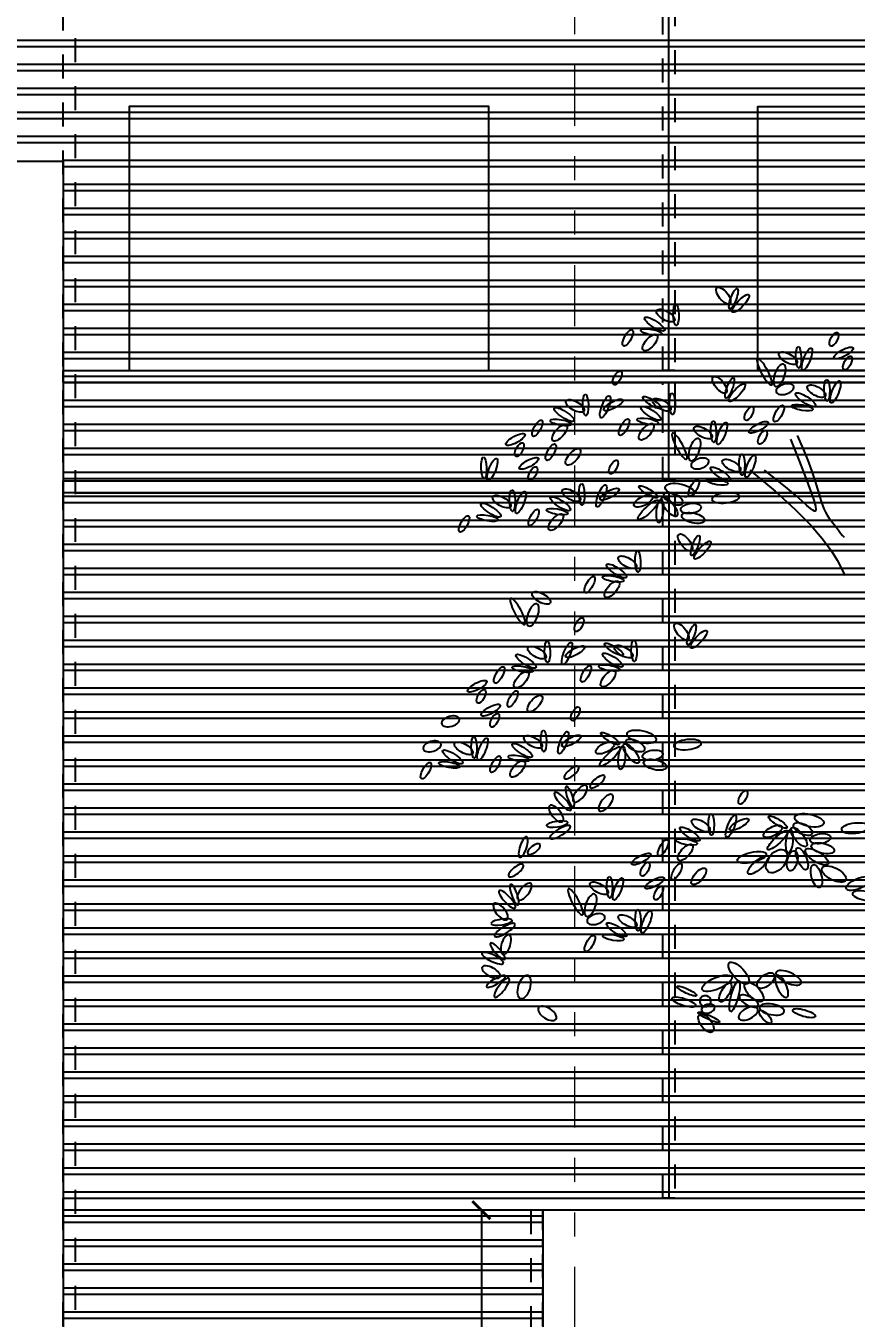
# Model space of a CAD drawing. Header units: millimetres. Extents: x 2056 to 4470, y 1400 to 3101.
# Drawn here: x 2087.14 to 2090.6, y 1443.38 to 1448.76 of the extents above; entities that cross this region are included whole.
import ezdxf

# ---------------------------------------------------------------- set-up
doc = ezdxf.new("R2010")
doc.units = ezdxf.units.MM
doc.linetypes.add('DIVIDE', pattern=[31.75, 12.7, -6.35, 0, -6.35, 0, -6.35])
doc.linetypes.add('DOT', pattern=[0.25, 0, -0.25])
for name, color, linetype in [('A-251', 251, 'Continuous'), ('A-252', 252, 'Continuous'), ('A-253', 253, 'Continuous'), ('A-ANNO-GLAZ', 124, 'Continuous'), ('A-GLAZ', 5, 'Continuous'), ('A-GRID-COLS', 75, 'DIVIDE'), ('A-LDSP-TREE', 74, 'Continuous'), ('A-PLAN-1', 5, 'Continuous'), ('A-PLAN-2', 4, 'Continuous')]:
    doc.layers.add(name, color=color, linetype=linetype)
doc.styles.add('COTAS', font='romans.shx', dxfattribs={"width": 0.7})
doc.dimstyles.new('DIM75', dxfattribs={"dimtxt": 0.15, "dimasz": 0.075, "dimexe": 0, "dimexo": 0, "dimgap": 0.075, "dimtad": 1, "dimzin": 1, "dimdsep": 46, "dimtxsty": 'COTAS', "dimblk": 'ARCHTICK', "dimcen": 0, "dimse1": 1, "dimse2": 1, "dimclrd": 8, "dimclre": 8, "dimclrt": 54, "dimaunit": 1, "dimazin": 0, "dimtfac": 1, "dimtix": 1, "dimtmove": 1, "dimatfit": 3, "dimldrblk": 'DOT', "dimfxl": 1, "dimtvp": 1.75, "dimtolj": 1, "dimtzin": 4, "dimarcsym": 0})

# ---------------------------------------------------------------- blocks, each defined once
blk = doc.blocks.new('E4', base_point=(655.182746, 222.149869))
blk.add_circle((656.700527, 222.149869), 1.51778)
blk = doc.blocks.new('TROPI')
for points in [[(-3.0966, 9.5913), (-3.045, 9.4612), (-3.0057, 9.3595), (-2.9773, 9.2831), (-2.9586, 9.2285), (-2.9482, 9.1924), (-2.9448, 9.1715), (-2.947, 9.1625), (-2.9534, 9.1621), (-2.9634, 9.1675), (-2.9779, 9.1789), (-2.9986, 9.1967), (-3.0272, 9.2218), (-3.0651, 9.2547), (-3.1142, 9.2961), (-3.1759, 9.3467), (-3.252, 9.407)], [(-3.0572, 9.6125), (-3.0199, 9.5275), (-2.9902, 9.4543), (-2.967, 9.3917), (-2.9491, 9.3387), (-2.9353, 9.294), (-2.9244, 9.2564), (-2.9153, 9.2249), (-2.9067, 9.1983), (-2.8978, 9.1755), (-2.8883, 9.1558), (-2.8783, 9.1384), (-2.8678, 9.1228), (-2.857, 9.1083), (-2.8458, 9.0942), (-2.8344, 9.0798), (-2.8227, 9.0646), (-2.8109, 9.0482), (-2.7991, 9.0321), (-2.7877, 9.0182), (-2.7768, 9.0083)], [(-3.3393, 9.407), (-3.1887, 9.2813), (-3.0691, 9.1721), (-2.9763, 9.078), (-2.9064, 8.9975), (-2.8553, 8.9288), (-2.8189, 8.8705), (-2.7931, 8.8209), (-2.7739, 8.7786)]]:
    blk.add_lwpolyline(points)
at = {"zscale": 0.01988043750000001}
for p, xscale, yscale, rotation in [((-3.4579, 10.3979), 0.04023218053181252, 0.01740261929175001, 128.8906472191145), ((-3.4583, 10.367), 0.04224378260025002, 0.01087664699756251, 69.8299142191145), ((-3.7764, 10.268), 0.04224378260025002, 0.01087664699756251, 91.61601113788166), ((-3.4411, 10.3479), 0.04626700661756251, 0.01305196446881251, 46.96895821911455), ((-3.8467, 10.2377), 0.04626700661756251, 0.01305196446881251, 147.2117459187653), ((-3.7875, 10.2968), 0.04023218053181252, 0.01740261929175001, 150.6767441378817), ((-4.0385, 10.2419), 0.03620895651450001, 0.0130519644688125, 240.976609999998), ((-3.8624, 10.2174), 0.04224378260025002, 0.0108766469975625, 170.0727019187653), ((-2.8159, 10.2265), 0.03017413042875001, 0.01305196446881251, 242.1470529999981), ((-3.8928, 10.2123), 0.04023218053181252, 0.01740261929175001, 229.1334349187653), ((-3.058, 10.0425), 0.04023218053181252, 0.01740261929175001, 150.6767441378817), ((-3.0469, 10.0137), 0.04224378260025002, 0.01087664699756251, 91.61601113788166), ((-3.0238, 10.0023), 0.04626700661756251, 0.0130519644688125, 68.75505513788173), ((-2.7242, 10.1344), 0.04224378260025002, 0.01305196446881251, 208.399807999998), ((-2.7357, 10.0841), 0.03017413042875001, 0.01305196446881251, 242.1470529999981), ((-4.1068, 9.9962), 0.03017413042875001, 0.01305196446881251, 242.1470529999981), ((-3.2092, 9.9137), -0.05833665878906251, 0.0130519644688125, 298.3434654556696), ((-3.1856, 9.9053), -0.04626700661756253, 0.01957795664343752, 250.0359484556697), ((-3.4804, 9.8666), 0.04023218053181252, 0.01740261929175001, 128.8906472191145), ((-3.4807, 9.8358), 0.04224378260025002, 0.01087664699756251, 69.8299142191145), ((-3.4635, 9.8167), 0.04626700661756251, 0.01305196446881251, 46.96895821911455), ((-3.1821, 9.8723), -0.03620895651450001, 0.01957795664343751, 197.0074304556697), ((-2.8888, 9.8467), 0.04023218053181252, 0.01740261929175001, 150.6767441378817), ((-2.8776, 9.8179), 0.04224378260025002, 0.01087664699756251, 91.61601113788166), ((-2.8546, 9.8065), 0.04626700661756251, 0.0130519644688125, 68.75505513788173), ((-4.3152, 9.73), 0.04224378260025002, 0.01087664699756251, 91.61601113788166), ((-4.2256, 9.7187), 0.04626700661756251, 0.0130519644688125, 68.75505513788173), ((-3.8667, 9.7749), 0.04224378260025002, 0.01087664699756251, 148.2866049999981), ((-3.7989, 9.7368), 0.04224378260025002, 0.01087664699756251, 91.61601113788166), ((-2.9479, 9.7876), 0.04626700661756251, 0.01305196446881251, 147.2117459187653), ((-4.3855, 9.6997), 0.04626700661756251, 0.01305196446881251, 147.2117459187653), ((-4.3263, 9.7588), 0.04023218053181252, 0.01740261929175001, 150.6767441378817), ((-4.0952, 9.8249), 0.04224378260025002, 0.01305196446881251, 208.399807999998), ((-3.8691, 9.7065), 0.04626700661756251, 0.01305196446881251, 147.2117459187653), ((-3.81, 9.7656), 0.04023218053181252, 0.01740261929175001, 150.6767441378817), ((-3.3221, 9.7842), 0.03017413042875001, 0.01305196446881251, 242.1470529999981), ((-3.1397, 9.7917), 0.03620895651450001, 0.0130519644688125, 240.976609999998), ((-2.9636, 9.7672), 0.04224378260025002, 0.0108766469975625, 170.0727019187653), ((-4.5773, 9.7039), 0.03620895651450001, 0.0130519644688125, 240.976609999998), ((-4.4012, 9.6794), 0.04224378260025002, 0.0108766469975625, 170.0727019187653), ((-4.0609, 9.7107), 0.03620895651450001, 0.0130519644688125, 240.976609999998), ((-3.9152, 9.681), 0.04023218053181252, 0.01740261929175001, 229.1334349187653), ((-3.8848, 9.6862), 0.04224378260025002, 0.0108766469975625, 170.0727019187653), ((-3.5531, 9.5713), 0.04224378260025002, 0.01087664699756251, 91.61601113788166), ((-3.5301, 9.56), 0.04626700661756251, 0.0130519644688125, 68.75505513788173), ((-3.2304, 9.6921), 0.04224378260025002, 0.01305196446881251, 208.399807999998), ((-4.6784, 9.6193), 0.04224378260025002, 0.01305196446881251, 208.399807999998), ((-4.4316, 9.6742), 0.04023218053181252, 0.01740261929175001, 229.1334349187653), ((-3.7154, 9.4714), -0.05833665878906251, 0.0130519644688125, 298.3434654556696), ((-3.5642, 9.6001), 0.04023218053181252, 0.01740261929175001, 150.6767441378817), ((-3.242, 9.6418), 0.03017413042875001, 0.01305196446881251, 242.1470529999981), ((-4.6899, 9.569), 0.03017413042875001, 0.01305196446881251, 242.1470529999981), ((-4.4971, 9.5615), 0.03620895651450001, 0.0130519644688125, 240.976609999998), ((-4.3514, 9.5318), 0.04023218053181252, 0.01740261929175001, 229.1334349187653), ((-3.6919, 9.463), -0.04626700661756253, 0.01957795664343752, 250.0359484556697), ((-4.9209, 9.3562), 0.04224378260025002, 0.01087664699756251, 91.61601113788166), ((-4.8978, 9.3449), 0.04626700661756251, 0.01305196446881251, 68.7550551378818), ((-4.5982, 9.4769), 0.04224378260025002, 0.01305196446881251, 208.399807999998), ((-4.1292, 9.465), 0.03017413042875001, 0.01305196446881251, 242.1470529999981), ((-3.6884, 9.43), -0.03620895651450001, 0.01957795664343751, 197.0074304556697), ((-3.395, 9.4043), 0.04023218053181252, 0.01740261929175001, 150.6767441378817), ((-3.3839, 9.3755), 0.04224378260025002, 0.01087664699756251, 91.61601113788166), ((-3.3608, 9.3642), 0.04626700661756251, 0.0130519644688125, 68.75505513788173), ((-4.6098, 9.4266), 0.03017413042875001, 0.01305196446881251, 242.1470529999981), ((-3.4541, 9.3452), 0.04626700661756251, 0.01305196446881251, 147.2117459187653), ((-4.3377, 9.1988), 0.04224378260025002, 0.01087664699756251, 91.61601113788166), ((-4.248, 9.1874), 0.04626700661756251, 0.0130519644688125, 68.75505513788173), ((-4.1176, 9.2936), 0.04224378260025002, 0.01305196446881251, 208.399807999998), ((-3.8891, 9.2437), 0.04224378260025002, 0.01087664699756251, 148.2866049999981), ((-3.8428, 9.3067), 0.05833665878906252, 0.02392861146637501, 347.7961789999981), ((-3.6459, 9.3494), 0.03620895651450001, 0.0130519644688125, 240.976609999998), ((-3.4698, 9.3249), 0.04224378260025002, 0.0108766469975625, 170.0727019187653), ((-4.7628, 9.1892), 0.04023218053181252, 0.01740261929175001, 150.6767441378817), ((-4.7517, 9.1604), 0.04224378260025002, 0.01087664699756251, 91.61601113788166), ((-4.7286, 9.1491), 0.04626700661756251, 0.0130519644688125, 68.75505513788173), ((-4.4079, 9.1685), 0.04626700661756251, 0.01305196446881251, 147.2117459187653), ((-4.3488, 9.2275), 0.04023218053181252, 0.01740261929175001, 150.6767441378817), ((-3.9193, 9.2502), 0.04023218053181251, 0.01740261929175, 207.3473379999981), ((-3.8831, 9.2263), 0.05431345465218752, 0.0130519644688125, 222.827540999998), ((-3.867, 9.2328), 0.04626700661756251, 0.01305196446881251, 264.1335219999981), ((-3.8609, 9.2437), 0.04626700661756251, 0.01740261929175, 308.1683149999981), ((-3.8489, 9.2632), 0.04023218053181252, 0.01957795664343752, 333.4761320000096), ((-3.401, 9.2503), -0.05431345465218752, 0.01957795664343751, 6.309894999998103), ((-4.8219, 9.1301), 0.04626700661756251, 0.01305196446881251, 147.2117459187653), ((-4.5997, 9.1726), 0.03620895651450001, 0.0130519644688125, 240.976609999998), ((-4.454, 9.143), 0.04023218053181252, 0.01740261929175001, 229.1334349187653), ((-4.4236, 9.1481), 0.04224378260025002, 0.0108766469975625, 170.0727019187653), ((-3.7503, 9.1697), 0.04023218053181251, 0.01957795664343751, 8.204645999998085), ((-3.7443, 9.1371), 0.0462670066175625, 0.01957795664343751, 347.246730999998), ((-5.0137, 9.1343), 0.03620895651450001, 0.0130519644688125, 240.976609999998), ((-4.8376, 9.1098), 0.04224378260025002, 0.0108766469975625, 170.0727019187653), ((-3.6853, 8.9287), 0.04023218053181252, 0.01740261929175001, 128.8906472191145), ((-3.6857, 8.8979), 0.04224378260025002, 0.01087664699756251, 69.8299142191145), ((-4.0038, 8.7989), 0.04224378260025002, 0.01087664699756251, 91.61601113788166), ((-3.6684, 8.8788), 0.04626700661756251, 0.01305196446881251, 46.96895821911455), ((-4.074, 8.7686), 0.04626700661756251, 0.01305196446881251, 147.2117459187653), ((-4.0149, 8.8277), 0.04023218053181252, 0.01740261929175001, 150.6767441378817), ((-4.2658, 8.7728), 0.03620895651450001, 0.0130519644688125, 240.976609999998), ((-4.0897, 8.7483), 0.04224378260025002, 0.0108766469975625, 170.0727019187653), ((-4.5276, 8.6157), 0.04023218053181252, 0.01740261929175001, 150.6767441378817), ((-4.1202, 8.7431), 0.04023218053181252, 0.01740261929175001, 229.1334349187653), ((-4.6787, 8.4869), -0.0583366587890625, 0.0130519644688125, 298.3434654556697), ((-4.6552, 8.4785), -0.04626700661756251, 0.01957795664343751, 250.0359484556697), ((-4.3341, 8.5271), 0.03017413042875001, 0.01305196446881251, 242.1470529999981), ((-3.7077, 8.3975), 0.04023218053181252, 0.01740261929175001, 128.8906472191145), ((-3.7081, 8.3666), 0.04224378260025002, 0.01087664699756251, 69.8299142191145), ((-4.5426, 8.2609), 0.04224378260025002, 0.01087664699756251, 91.61601113788166), ((-4.453, 8.2495), 0.04626700661756251, 0.0130519644688125, 68.75505513788173), ((-4.094, 8.3058), 0.04224378260025002, 0.01087664699756251, 148.2866049999981), ((-4.0262, 8.2676), 0.04224378260025002, 0.01087664699756251, 91.61601113788166), ((-3.6909, 8.3476), 0.04626700661756251, 0.01305196446881251, 46.96895821911455), ((-4.6128, 8.2306), 0.04626700661756251, 0.01305196446881251, 147.2117459187653), ((-4.5537, 8.2897), 0.04023218053181252, 0.01740261929175001, 150.6767441378817), ((-4.3226, 8.3558), 0.04224378260025002, 0.01305196446881251, 208.399807999998), ((-4.0965, 8.2374), 0.04626700661756251, 0.01305196446881251, 147.2117459187653), ((-4.0373, 8.2964), 0.04023218053181252, 0.01740261929175001, 150.6767441378817), ((-4.8046, 8.2347), 0.03620895651450001, 0.0130519644688125, 240.976609999998), ((-4.6285, 8.2102), 0.04224378260025002, 0.0108766469975625, 170.0727019187653), ((-4.2883, 8.2415), 0.03620895651450001, 0.0130519644688125, 240.976609999998), ((-4.1122, 8.217), 0.04224378260025002, 0.0108766469975625, 170.0727019187653), ((-4.9057, 8.1502), 0.04224378260025002, 0.01305196446881251, 208.399807999998), ((-4.659, 8.2051), 0.04023218053181252, 0.01740261929175001, 229.1334349187653), ((-4.1426, 8.2119), 0.04023218053181252, 0.01740261929175001, 229.1334349187653), ((-4.9173, 8.0999), 0.03017413042875001, 0.01305196446881251, 242.1470529999981), ((-4.7245, 8.0923), 0.03620895651450001, 0.0130519644688125, 240.976609999998), ((-4.5788, 8.0627), 0.04023218053181252, 0.01740261929175001, 229.1334349187653), ((-4.8256, 8.0078), 0.04224378260025002, 0.01305196446881251, 208.399807999998), ((-4.3566, 7.9958), 0.03017413042875001, 0.01305196446881251, 242.1470529999981), ((-5.1733, 7.8946), -0.0362089565145, 0.01957795664343751, 197.0074304556697), ((-4.8371, 7.9575), 0.03017413042875001, 0.01305196446881251, 242.1470529999981), ((-4.565, 7.7296), 0.04224378260025002, 0.01087664699756251, 91.61601113788166), ((-4.4754, 7.7183), 0.04626700661756251, 0.0130519644688125, 68.75505513788173), ((-4.1165, 7.7745), 0.04224378260025002, 0.01087664699756251, 148.2866049999981), ((-4.0702, 7.8376), 0.05833665878906252, 0.02392861146637501, 347.7961789999981), ((-5.2835, 7.7457), -0.03620895651450001, 0.01957795664343751, 197.0074304556697), ((-4.9902, 7.72), 0.04023218053181252, 0.01740261929175001, 150.6767441378817), ((-4.979, 7.6912), 0.04224378260025002, 0.01087664699756251, 91.61601113788166), ((-4.956, 7.6799), 0.04626700661756251, 0.0130519644688125, 68.75505513788173), ((-4.6353, 7.6993), 0.04626700661756251, 0.01305196446881251, 147.2117459187653), ((-4.5761, 7.7584), 0.04023218053181252, 0.01740261929175001, 150.6767441378817), ((-4.345, 7.8245), 0.04224378260025002, 0.01305196446881251, 208.399807999998), ((-4.1466, 7.7811), 0.04023218053181251, 0.01740261929175, 207.3473379999981), ((-4.1104, 7.7571), 0.05431345465218752, 0.0130519644688125, 222.827540999998), ((-4.0883, 7.7745), 0.04626700661756251, 0.01740261929175, 308.1683149999981), ((-4.0762, 7.7941), 0.04023218053181252, 0.01957795664343752, 333.4761320000096), ((-3.6283, 7.7812), -0.05431345465218752, 0.01957795664343751, 6.309894999998103), ((-5.0493, 7.661), 0.04626700661756251, 0.01305196446881251, 147.2117459187653), ((-4.8271, 7.7035), 0.03620895651450001, 0.0130519644688125, 240.976609999998), ((-4.651, 7.679), 0.04224378260025002, 0.0108766469975625, 170.0727019187653), ((-4.0943, 7.7637), 0.04626700661756251, 0.01305196446881251, 264.1335219999981), ((-3.9777, 7.7006), 0.04023218053181251, 0.01957795664343751, 8.204645999998085), ((-3.9716, 7.6679), 0.0462670066175625, 0.01957795664343751, 347.246730999998), ((-5.2411, 7.6651), 0.03620895651450001, 0.0130519644688125, 240.976609999998), ((-5.065, 7.6406), 0.04224378260025002, 0.0108766469975625, 170.0727019187653), ((-4.6814, 7.6739), 0.04023218053181252, 0.01740261929175001, 229.1334349187653), ((-4.4432, 7.5709), -0.03620895651450001, 0.0130519644688125, 219.0757844320036), ((-4.3886, 7.4326), -0.04023218053181252, 0.01740261929175, 230.9189595132363), ((-4.289, 7.5168), -0.03620895651450001, 0.0130519644688125, 219.0757844320036), ((-4.4056, 7.3828), -0.04626700661756251, 0.01305196446881251, 312.8406485132361), ((-4.3884, 7.4018), -0.04224378260025002, 0.01087664699756251, 289.9796925132363), ((-4.2344, 7.3786), -0.04023218053181252, 0.01740261929175, 230.9189595132363), ((-3.358, 7.4984), 0.03017413042875001, 0.01305196446881251, 242.1470529999981), ((-4.4535, 7.3142), -0.04023218053181251, 0.01740261929175, 309.3756502941198), ((-4.4232, 7.3083), -0.04224378260025001, 0.01087664699756251, 8.436383294119757), ((-3.5776, 7.2609), 0.04023218053181252, 0.01740261929175001, 150.6767441378817), ((-3.5664, 7.2321), 0.04224378260025002, 0.01087664699756251, 91.61601113788166), ((-3.4768, 7.2208), 0.04626700661756251, 0.0130519644688125, 68.75505513788173), ((-3.3464, 7.327), 0.04224378260025002, 0.01305196446881251, 208.399807999998), ((-3.1179, 7.277), 0.04224378260025002, 0.01087664699756251, 148.2866049999981), ((-3.0776, 7.2966), 0.04023218053181252, 0.01957795664343752, 333.4761320000096), ((-3.0716, 7.3401), 0.05833665878906252, 0.02392861146637501, 347.7961789999981), ((-2.6297, 7.2837), -0.05431345465218752, 0.01957795664343751, 6.309894999998103), ((-4.408, 7.2876), -0.04626700661756251, 0.0130519644688125, 31.29733929411971), ((-3.6367, 7.2018), 0.04626700661756251, 0.01305196446881251, 147.2117459187653), ((-3.1481, 7.2836), 0.04023218053181251, 0.01740261929175, 207.3473379999981), ((-3.1118, 7.2596), 0.05431345465218752, 0.0130519644688125, 222.827540999998), ((-3.0958, 7.2662), 0.04626700661756251, 0.01305196446881251, 264.1335219999981), ((-3.0897, 7.277), 0.04626700661756251, 0.01740261929175, 308.1683149999981), ((-2.9791, 7.2031), 0.04023218053181251, 0.01957795664343751, 8.204645999998085), ((-4.7081, 7.1019), -0.04224378260025002, 0.01305196446881251, 251.6525864320035), ((-4.6606, 7.1221), -0.03017413042875001, 0.01305196446881251, 217.9053414320034), ((-3.8285, 7.206), 0.03620895651450001, 0.0130519644688125, 240.976609999998), ((-3.6828, 7.1764), 0.04023218053181252, 0.01740261929175001, 229.1334349187653), ((-3.6524, 7.1815), 0.04224378260025002, 0.0108766469975625, 170.0727019187653), ((-3.13, 7.14), 0.0523018327033125, 0.03262992111225001, 231.1965409999981), ((-3.0555, 7.1574), 0.04626700661756251, 0.01740261929175, 292.593763999998), ((-3.0072, 7.1465), 0.05230183270331251, 0.01957795664343751, 327.875192999998), ((-2.973, 7.1704), 0.0462670066175625, 0.01957795664343751, 347.246730999998), ((-3.9296, 7.1214), 0.04224378260025002, 0.01305196446881251, 208.399807999998), ((-3.9411, 7.0711), 0.03017413042875001, 0.01305196446881251, 242.1470529999981), ((-3.2406, 7.1204), 0.05833665878906251, 0.01957795664343751, 192.6113949999981), ((-3.2285, 7.1074), 0.05230183270331251, 0.01740261929175, 220.618106999998), ((-3.0716, 7.14), 0.04023218053181252, 0.01957795664343751, 256.4373239999981), ((-4.7737, 6.9876), -0.03620895651450001, 0.0130519644688125, 219.0757844320036), ((-3.7483, 7.0636), 0.03620895651450001, 0.0130519644688125, 240.976609999998), ((-3.6027, 7.034), 0.04023218053181252, 0.01740261929175001, 229.1334349187653), ((-2.961, 7.0573), 0.04626700661756251, 0.01957795664343751, 285.505153999998), ((-2.9087, 7.0378), 0.0523018327033125, 0.02392861146637501, 333.028995999998), ((-2.7638, 6.9138), 0.0523018327033125, 0.01957795664343751, 23.39113399999732), ((-4.7188, 6.8185), -0.04224378260025002, 0.01087664699756251, 289.9796925132363), ((-4.7191, 6.8494), -0.04023218053181252, 0.01740261929175, 230.9189595132363), ((-4.1832, 6.8871), 0.04023218053181252, 0.01740261929175001, 150.6767441378817), ((-4.1721, 6.8583), 0.04224378260025002, 0.01087664699756251, 91.61601113788166), ((-4.1491, 6.847), 0.04626700661756251, 0.0130519644688125, 68.75505513788173), ((-3.8494, 6.979), 0.04224378260025002, 0.01305196446881251, 208.399807999998), ((-3.861, 6.9287), 0.03017413042875001, 0.01305196446881251, 242.1470529999981), ((-4.7361, 6.7995), -0.04626700661756251, 0.01305196446881251, 312.8406485132361), ((-4.3344, 6.7584), -0.05833665878906251, 0.0130519644688125, 298.3434654556696), ((-4.3109, 6.75), -0.04626700661756253, 0.01957795664343752, 250.0359484556697), ((-2.7277, 6.8863), -0.05230183270331248, 0.01740261929175, 169.7831949999981), ((-4.784, 6.731), -0.04023218053181251, 0.01740261929175, 309.3756502941198), ((-4.3074, 6.717), -0.03620895651450001, 0.01957795664343751, 197.0074304556697), ((-4.014, 6.6913), 0.04023218053181252, 0.01740261929175001, 150.6767441378817), ((-4.0029, 6.6625), 0.04224378260025002, 0.01087664699756251, 91.61601113788166), ((-3.9798, 6.6512), 0.04626700661756251, 0.0130519644688125, 68.75505513788173), ((-4.7537, 6.7251), -0.04224378260025001, 0.01087664699756251, 8.436383294119757), ((-4.7385, 6.7043), -0.04626700661756251, 0.0130519644688125, 31.29733929411971), ((-4.0731, 6.6322), 0.04626700661756251, 0.01305196446881251, 147.2117459187653), ((-4.8096, 6.5228), -0.04023218053181252, 0.01740261929175, 252.7050564320034), ((-4.2649, 6.6364), 0.03620895651450001, 0.0130519644688125, 240.976609999998), ((-4.0888, 6.6119), 0.04224378260025002, 0.0108766469975625, 170.0727019187653), ((-4.8069, 6.4702), -0.04626700661756251, 0.0130519644688125, 334.6267454320078), ((-4.7979, 6.4943), -0.04224378260025002, 0.01087664699756251, 311.7657894320034), ((-4.8259, 6.3888), -0.04023218053181252, 0.01740261929175001, 331.1617472128871), ((-3.4612, 6.4724), 0.05471577506587501, 0.02262342098362501, 312.760735999998), ((-4.7956, 6.3945), -0.04224378260025002, 0.01087664699756251, 30.22248021288705), ((-4.7738, 6.3809), -0.04626700661756251, 0.0130519644688125, 53.0834362128871), ((-4.6616, 6.3987), 0.04827862856643752, 0.02262342098362501, 253.2560488089611), ((-3.4467, 6.3889), 0.06276220322006253, 0.02262342098362501, 203.1479289999974), ((-3.1958, 6.4058), 0.04055404481493752, 0.02192730746456251, 219.0434519999981), ((-3.1789, 6.3985), -0.04731305559750001, 0.01827276616068751, 114.8143589999981), ((-3.1823, 6.4168), -0.05407204649962506, 0.02070913365675002, 156.1360859999993), ((-3.6559, 6.2775), 0.0418414621865625, 0.008701309645875, 154.8921570000015), ((-3.4547, 6.3523), 0.0418414621865625, 0.01566236531475, 241.3462139999981), ((-3.4049, 6.3662), 0.06276220322006253, 0.01392211133775, 255.4213519999981), ((-3.3646, 6.3523), 0.04827862856643751, 0.02262342098362501, 313.698259999998), ((-3.6623, 6.2166), 0.04827862856643751, 0.01392211133775, 162.0260979999981), ((-3.635, 6.2392), 0.02092074103350001, 0.02262342098362502, 10.60101199999804), ((-3.6273, 6.1887), -0.02703602324981252, 0.01670652565312501, 195.1280949999981), ((-3.2887, 6.2169), -0.04119775350075001, 0.01670652565312501, 332.876836999998), ((-3.2809, 6.2086), -0.04892233725224998, 0.0208831471261875, 169.7831949999981), ((-4.4926, 6.1375), -0.04119775350075002, 0.02088314712618751, 326.9051268089611), ((-3.6388, 6.1651), 0.04248519075281251, 0.02088314712618751, 307.111289999998), ((-3.6466, 6.1776), 0.04634748262856252, 0.008353262826562504, 335.51923), ((-3.2925, 6.2002), -0.04119775350075003, 0.02088314712618751, 27.34733799999807), ((-3.2809, 6.1891), 0.03347316974925003, 0.01252988429962501, 312.760735999998), ((-3.0834, 6.1925), 0.04626700661756251, 0.01305196446881251, 344.0639381608799)]:
    blk.add_blockref('E4', p, dxfattribs=dict(at, xscale=xscale, yscale=yscale, rotation=rotation))
blk = doc.blocks.new('persiana prpal')
at = {"layer": 'A-253'}
for points in [[(-18.7194, -1.6), (-18.7194, -1.625), (0, -1.625), (0, -1.6)], [(-18.7194, -1.7), (-18.7194, -1.725), (0, -1.725), (0, -1.7)], [(-18.7194, -1.8), (-18.7194, -1.825), (0, -1.825), (0, -1.8)], [(-18.7194, -1.9), (-18.7194, -1.925), (0, -1.925), (0, -1.9)], [(-18.7194, -2), (-18.7194, -2.025), (0, -2.025), (0, -2)], [(-14.6953, -2.1), (-14.6953, -2.125), (0, -2.125), (0, -2.1)], [(-14.6953, -2.2), (-14.6953, -2.225), (0, -2.225), (0, -2.2)], [(-14.6953, -2.3), (-14.6953, -2.325), (0, -2.325), (0, -2.3)], [(-14.6953, -2.4), (-14.6953, -2.425), (0, -2.425), (0, -2.4)], [(-14.6953, -2.5), (-14.6953, -2.525), (0, -2.525), (0, -2.5)], [(-14.6953, -2.6), (-14.6953, -2.625), (0, -2.625), (0, -2.6)], [(-14.6953, -2.7), (-14.6953, -2.725), (0, -2.725), (0, -2.7)], [(-14.6953, -2.8), (-14.6953, -2.825), (0, -2.825), (0, -2.8)], [(-14.6953, -2.9), (-14.6953, -2.925), (0, -2.925), (0, -2.9)], [(-14.6953, -3), (-14.6953, -3.025), (0, -3.025), (0, -3)], [(-14.6953, -3.1), (-14.6953, -3.125), (0, -3.125), (0, -3.1)], [(-14.6953, -3.2), (-14.6953, -3.225), (0, -3.225), (0, -3.2)], [(-14.6953, -3.3), (-14.6953, -3.325), (0, -3.325), (0, -3.3)], [(-14.6953, -3.4), (-14.6953, -3.425), (0, -3.425), (0, -3.4)], [(-14.6953, -3.5), (-14.6953, -3.525), (0, -3.525), (0, -3.5)], [(-14.6953, -3.6), (-14.6953, -3.625), (0, -3.625), (0, -3.6)], [(-14.6953, -3.7), (-14.6953, -3.725), (0, -3.725), (0, -3.7)], [(-14.6953, -3.8), (-14.6953, -3.825), (0, -3.825), (0, -3.8)], [(-14.6953, -3.9), (-14.6953, -3.925), (0, -3.925), (0, -3.9)], [(-14.6953, -4), (-14.6953, -4.025), (0, -4.025), (0, -4)], [(-14.6953, -4.1), (-14.6953, -4.125), (0, -4.125), (0, -4.1)], [(-14.6953, -4.2), (-14.6953, -4.225), (0, -4.225), (0, -4.2)], [(-14.6953, -4.3), (-14.6953, -4.325), (0, -4.325), (0, -4.3)], [(-14.6954, -4.4), (-14.6954, -4.425), (0, -4.425), (0, -4.4)], [(-14.6953, -4.5), (-14.6953, -4.525), (0, -4.525), (0, -4.5)], [(-14.6953, -4.6), (-14.6953, -4.625), (0, -4.625), (0, -4.6)], [(-14.6953, -4.7), (-14.6953, -4.725), (0, -4.725), (0, -4.7)], [(-14.6953, -4.8), (-14.6953, -4.825), (0, -4.825), (0, -4.8)], [(-14.6953, -4.9), (-14.6953, -4.925), (0, -4.925), (0, -4.9)], [(-14.6953, -5), (-14.6953, -5.025), (0, -5.025), (0, -5)], [(-14.6953, -5.1), (-14.6953, -5.125), (0, -5.125), (0, -5.1)], [(-14.6953, -5.2), (-14.6953, -5.225), (0, -5.225), (0, -5.2)], [(-14.6953, -5.3), (-14.6953, -5.325), (0, -5.325), (0, -5.3)], [(-14.6953, -5.4), (-14.6953, -5.425), (0, -5.425), (0, -5.4)], [(-14.6953, -5.5), (-14.6953, -5.525), (0, -5.525), (0, -5.5)], [(-14.6953, -5.6), (-14.6953, -5.625), (0, -5.625), (0, -5.6)], [(-14.6953, -5.7), (-14.6953, -5.725), (0, -5.725), (0, -5.7)], [(-14.6953, -5.8), (-14.6953, -5.825), (0, -5.825), (0, -5.8)], [(-14.6953, -5.9), (-14.6953, -5.925), (0, -5.925), (0, -5.9)], [(-14.6953, -6), (-14.6953, -6.025), (0, -6.025), (0, -6)], [(-14.6953, -6.1), (-14.6953, -6.125), (0, -6.125), (0, -6.1)], [(-14.6953, -6.2), (-14.6953, -6.225), (0, -6.225), (0, -6.2)], [(-14.6953, -6.3), (-14.6953, -6.325), (0, -6.325), (0, -6.3)], [(-14.6953, -6.4), (-14.6953, -6.425), (0, -6.425), (0, -6.4)], [(-14.6953, -6.5), (-14.6953, -6.525), (-12.6953, -6.525), (-12.6953, -6.5)], [(-14.6953, -6.6), (-14.6953, -6.625), (-12.6953, -6.625), (-12.6953, -6.6)], [(-14.6953, -6.7), (-14.6953, -6.725), (-12.6953, -6.725), (-12.6953, -6.7)], [(-14.6953, -6.8), (-14.6953, -6.825), (-12.6953, -6.825), (-12.6953, -6.8)], [(-14.6953, -6.9), (-14.6953, -6.925), (-12.6953, -6.925), (-12.6953, -6.9)]]:
    blk.add_lwpolyline(points, close=True, dxfattribs=at)
blk = doc.blocks.new('_ArchTick')
at = {"color": 0, "linetype": 'ByBlock', "const_width": 0.15}
blk.add_lwpolyline([(-0.5, -0.5), (0.5, 0.5)], dxfattribs=at)
blk = doc.blocks.new('*D1281')
at = {"color": 8, "lineweight": -2, "transparency": 16777216}
blk.add_line((2089.0385, 1443.8272), (2089.0385, 1440.3322), dxfattribs=at)
at = {"color": 8, "lineweight": -2, "transparency": 16777216, "xscale": 0.075, "yscale": 0.075, "zscale": 0.075}
for p, rotation in [((2089.0385, 1443.8272), 89.99999999999977), ((2089.0385, 1440.3322), 269.9999999999998)]:
    blk.add_blockref('_ArchTick', p, dxfattribs=dict(at, rotation=rotation))
at = {"color": 54, "transparency": 16777216, "insert": (2088.8885, 1442.0797), "char_height": 0.15, "attachment_point": 5, "rotation": 90, "style": 'COTAS'}
blk.add_mtext('\\A1;3.49', dxfattribs=at)
blk = doc.blocks.new('_Dot')
at = {"color": 0, "linetype": 'ByBlock', "lineweight": -2}
blk.add_line((-0.5, 0), (-1, 0), dxfattribs=at)
at = {"color": 0, "linetype": 'ByBlock', "const_width": 0.5}
blk.add_lwpolyline([(-0.25, 0, 1), (0.25, 0, 1)], format="xyb", close=True, dxfattribs=at)

msp = doc.modelspace()

# ---------------------------------------------------------------- linework, layer by layer
at = {"layer": 'A-251'}
msp.add_lwpolyline([(2089.0699, 1447.3272), (2089.0699, 1448.4272), (2087.5699, 1448.4272), (2087.5699, 1447.3272)], close=True, dxfattribs=at)
at = {"layer": 'A-251', "elevation": 0.2289}
msp.add_lwpolyline([(2090.1912, 1447.3272), (2090.1912, 1448.4272), (2093.1912, 1448.4272), (2093.1912, 1447.3272), (2090.1912, 1447.3272)], dxfattribs=at)
at = {"layer": 'A-252'}
for points in [[(2087.3451, 1446.8172), (2101.9404, 1446.8172)], [(2087.3451, 1443.8272), (2087.3451, 1443.8272)]]:
    msp.add_lwpolyline(points, dxfattribs=at)
at = {"layer": 'A-ANNO-GLAZ', "linetype": 'DOT', "ltscale": 0.1, "elevation": 0.2289}
for points in [[(2087.3451, 1442.5442), (2087.2951, 1442.5442), (2087.2951, 1450.3122), (2087.3451, 1450.3122)], [(2089.8451, 1447.3272), (2089.7951, 1447.3272), (2089.7951, 1450.2622), (2089.8451, 1450.2622)], [(2089.7951, 1447.2772), (2089.8451, 1447.2772), (2089.8451, 1446.8672), (2089.7951, 1446.8672)], [(2089.8451, 1443.8772), (2089.7951, 1443.8772), (2089.7951, 1446.8172), (2089.8451, 1446.8172)]]:
    msp.add_lwpolyline(points, close=True, dxfattribs=at)
msp.add_lwpolyline([(2089.2951, 1442.5442), (2089.2951, 1443.8272), (2089.2451, 1443.8272), (2089.2451, 1442.5442), (2089.2951, 1442.5441)], dxfattribs=at)
at = {"layer": 'A-GLAZ'}
for points in [[(2089.8201, 1447.3272), (2089.8201, 1450.2622)], [(2087.3451, 1447.3272), (2101.9404, 1447.3272)], [(2089.8201, 1446.8672), (2089.8201, 1447.2772)]]:
    msp.add_lwpolyline(points, dxfattribs=at)
for points, elevation in [([(2087.2951, 1447.2772), (2087.2951, 1447.3272), (2101.9904, 1447.3272), (2101.9904, 1447.2772), (2087.2951, 1447.2772)], 0.2289), ([(2087.2951, 1446.8172), (2087.2951, 1446.8672), (2101.9904, 1446.8672), (2101.9904, 1446.8172), (2087.2951, 1446.8172)], 0.2289), ([(2089.8201, 1446.8172), (2089.8201, 1443.8772)], -0.2289)]:
    msp.add_lwpolyline(points, dxfattribs=dict(at, elevation=elevation))
msp.add_lwpolyline([(2087.2951, 1443.8272), (2087.2951, 1443.8272), (2087.2951, 1443.8772), (2101.9904, 1443.8772), (2101.9905, 1443.8269)], close=True, dxfattribs=at)
at = {"layer": 'A-GRID-COLS', "lineweight": 9, "ltscale": 0.02}
msp.add_lwpolyline([(2089.4277, 1438.3272), (2089.4277, 1454.8881)], dxfattribs=at)
at = {"layer": 'A-PLAN-1', "elevation": 0.2289}
msp.add_lwpolyline([(2081.3404, 1443.2672), (2081.3404, 1443.2672), (2081.3404, 1448.1993), (2087.2951, 1448.1993), (2087.2951, 1440.354), (2087.2951, 1440.354)], dxfattribs=at)
at = {"layer": 'A-PLAN-2'}
msp.add_lwpolyline([(2101.9905, 1443.8272), (2089.2951, 1443.8272), (2089.2951, 1440.3272), (2102.4904, 1440.3272), (2102.4904, 1440.8272), (2089.7951, 1440.8272), (2089.7951, 1443.2672), (2102.9904, 1443.2672), (2102.9904, 1451.5423), (2082.5077, 1451.5423), (2082.5077, 1448.1993), (2083.271, 1448.1993), (2083.271, 1450.2672), (2101.9904, 1450.2672), (2101.9905, 1443.8272)], dxfattribs=at)

# ---------------------------------------------------------------- block references
msp.add_blockref('persiana prpal', (2101.9904, 1450.3023))
at = {"layer": 'A-LDSP-TREE', "ltscale": 35, "xscale": 0.6999999999534339, "yscale": 0.6999999999534339, "zscale": 0.7}
msp.add_blockref('TROPI', (2092.4948, 1440.3272), dxfattribs=at)

# ---------------------------------------------------------------- dimensions: what is measured, and where the dimension line sits
at = {"color": 2}
dim = msp.add_linear_dim(base=(2089.03848, 1440.33219), p1=(2089.29508, 1443.82718, 0.22891), p2=(2089.29507, 1440.33219), angle=90, dimstyle='DIM75', dxfattribs=at)
dim.commit()
dim.dimension.update_dxf_attribs({"geometry": '*D1281', "text_midpoint": (2088.88848, 1442.07969)})

doc.saveas('drawing.dxf')
